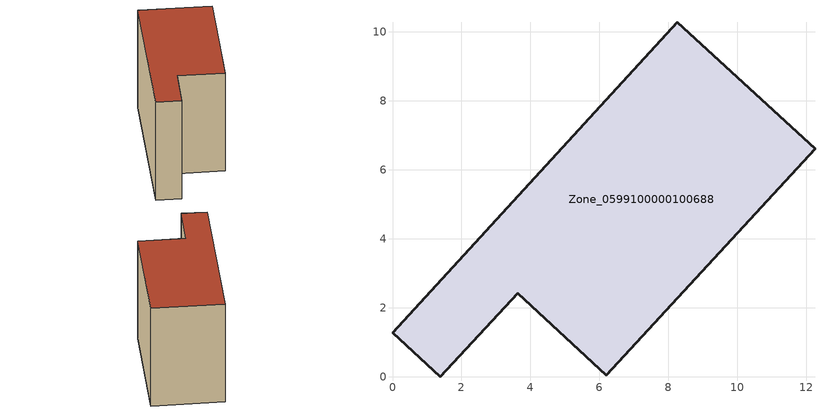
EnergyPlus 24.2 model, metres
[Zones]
Zone_0599100000100688
 floor ground (C_G): 3.63,2.42 1.39,0 0,1.28 8.26,10.28 12.25,6.61 6.2,0.05 z0
 wall outside (C_F): 8.26,10.28 0,1.28 1.39,0 3.63,2.42 6.2,0.05 12.25,6.61 8.26,10.28 z0:8.46
 roof outside (C_R): 6.2,0.05 12.25,6.61 8.26,10.28 0,1.28 1.39,0 3.63,2.42 z8.46
[BUILDING]
Pand.0599100000100688: North Axis=0; Terrain=City; Loads Convergence Tolerance Value=0.04; Temperature Convergence Tolerance Value=0.4; Solar Distribution=FullExterior; Maximum Number of Warmup Days=25; Minimum Number of Warmup Days=1
[Site:Location]
Rotterdam.The.Hague.AP_ZH_NLD Design_Conditions: Latitude=51.96; Longitude=4.45; Time Zone=1; Elevation=-4.5
[SITE:GROUNDTEMPERATURE:BUILDINGSURFACE]
18, 18, 18, 18, 18, 18, 18, 18, 18, 18, 18, 18
[MATERIAL] Thermal Absorptance=0.9; Solar Absorptance=0.7; Visible Absorptance=0.7
Name | Roughness | Thickness | Conductivity | Density | Specific Heat
G.TI.1975-1991 | MediumSmooth | 0.15 | 0.288461 | 540 | 1210
F.TI.1975-1991 | Rough | 0.3 | 0.230769 | 1920 | 840
R.TI.1975-1991 | MediumRough | 0.2 | 0.153846 | 1500 | 1000
[CONSTRUCTION]
C_G: G.TI.1975-1991
C_F: F.TI.1975-1991
C_R: R.TI.1975-1991
[ZONE]
Zone_0599100000100688: Type=1; Multiplier=1; Ceiling Height=Autocalculate; Volume=Autocalculate; Floor Area=autocalculate; Part of Total Floor Area=Yes
[ZONEINFILTRATION:DESIGNFLOWRATE]
Infil_Zone_0599100000100688: Zone or ZoneList or Space or SpaceList=Zone_0599100000100688; Schedule=AlwaysOn; Design Flow Rate Calculation Method=Flow/Area; Flow Rate per Floor Area=0.003; Constant Term Coefficient=1; Temperature Term Coefficient=0; Velocity Term Coefficient=0; Velocity Squared Term Coefficient=0
[HVACTEMPLATE:ZONE:IDEALLOADSAIRSYSTEM]
Zone_0599100000100688: Maximum Heating Supply Air Temperature=50; Minimum Cooling Supply Air Temperature=13; Maximum Heating Supply Air Humidity Ratio=0.0156; Minimum Cooling Supply Air Humidity Ratio=0.0077; Heating Limit=NoLimit; Cooling Limit=NoLimit; Dehumidification Control Type=ConstantSensibleHeatRatio; Cooling Sensible Heat Ratio=0.7; Dehumidification Setpoint=60; Humidification Control Type=None; Humidification Setpoint=30; Outdoor Air Method=None; Outdoor Air Flow Rate per Person=0.00944; Outdoor Air Flow Rate per Zone Floor Area=0; Outdoor Air Flow Rate per Zone=0; Demand Controlled Ventilation Type=None; Outdoor Air Economizer Type=NoEconomizer; Heat Recovery Type=None; Sensible Heat Recovery Effectiveness=0.7; Latent Heat Recovery Effectiveness=0.65
[ZONECONTROL:THERMOSTAT]
ThermostatControl_Zone_0599100000100688: Zone or ZoneList=Zone_0599100000100688; Control Type Schedule=DualSetpointControlType; Control 1=Thermostat_Zone_0599100000100688; Temperature Difference Between Cutout And Setpoint=0
[THERMOSTATSETPOINT:DUALSETPOINT]
Thermostat_Zone_0599100000100688: Heating Setpoint Temperature Schedule=HeatingSetpoint_Zone_0599100000100688; Cooling Setpoint Temperature Schedule=CoolingSetpoint_Zone_0599100000100688
[SCHEDULE:COMPACT]
HeatingSetpoint_Zone_0599100000100688: Through: 12/31, For: AllDays, Until: 24:00, 21
CoolingSetpoint_Zone_0599100000100688: Through: 12/31, For: AllDays, Until: 24:00, 24
DualSetpointControlType: Through: 12/31, For: AllDays, Until: 24:00, 4
AlwaysOn: Through: 12/31, For: AllDays, Until: 24:00, 1
